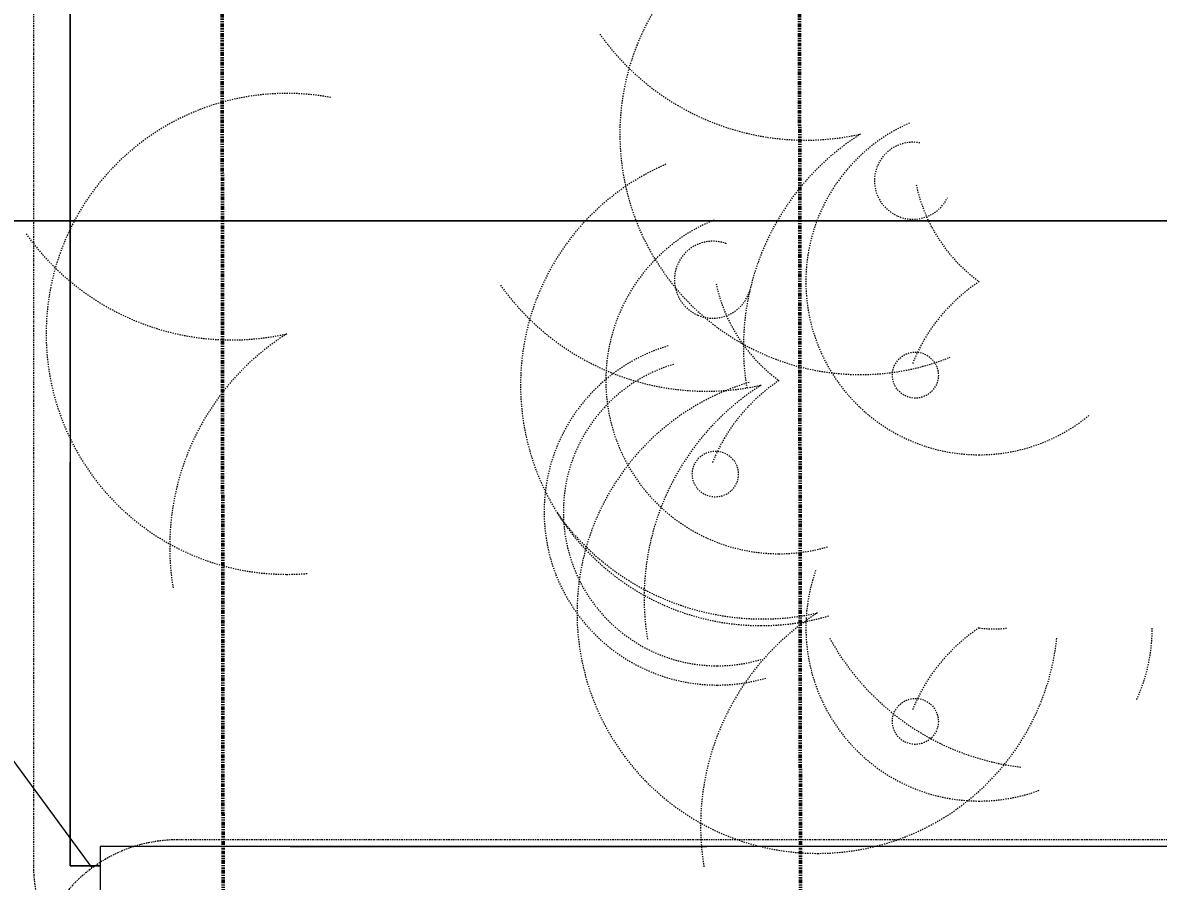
# Model space of a CAD drawing. Header units: inches. Extents: x -4294 to -464, y 9706 to 12475.
# Drawn here: x -4009.2 to -3891.2, y 11057.5 to 11146.8 of the extents above; entities that cross this region are included whole.
import ezdxf

# ---------------------------------------------------------------- set-up
doc = ezdxf.new("R2010")
doc.units = ezdxf.units.IN
doc.header["$MEASUREMENT"] = 0
for name, pattern in [('Aligning Line 1_8_', [0.25, 0.125, -0.125]), ('Dash', [0.25, 0.125, -0.125]), ('Dash Dot 3_16_', [0.3125, 0.1875, -0.0625, 0, -0.0625]), ('Double Dash 3_8_', [1, 0.375, -0.125, 0.125, -0.125, 0.125, -0.125])]:
    doc.linetypes.add(name, pattern=pattern)
for name, color, linetype, lineweight in [('0-1', 7, 'Continuous', 5), ('0-4', 7, 'Continuous', 9), ('0-5', 147, 'Aligning Line 1_8_', 9), ('A-ANNO-DIMS', 211, 'Continuous', 9), ('A-ANNO-DIMS-120', 211, 'Continuous', 9), ('A-ANNO-SYMB', 150, 'Continuous', 9), ('A-ANNO-SYMB-1', 150, 'Dash Dot 3_16_', 9), ('A-DETL-GENF-HDLN-1', 53, 'Dash', 9), ('C-PROP-LINE-1', 250, 'Double Dash 3_8_', 50), ('C-TOPO', 7, 'Continuous', 9)]:
    doc.layers.add(name, color=color, linetype=linetype, lineweight=lineweight)
doc.styles.add('Century Gothic', font='ufonts.com_century-gothic.ttf', dxfattribs={"height": 11.25})
doc.dimstyles.new('OD__1_8__Tol__', dxfattribs={"dimscale": 12, "dimtxt": 11.746893, "dimasz": 1.25, "dimexe": 0.9375, "dimexo": 0.625, "dimgap": 0.15625, "dimtad": 1, "dimdec": 3, "dimrnd": 0.125, "dimzin": 3, "dimdsep": 46, "dimlunit": 4, "dimtxsty": 'Century Gothic', "dimblk1": 'OBLIQUE', "dimblk2": 'OBLIQUE', "dimsah": 1, "dimcen": 0.09, "dimdle": 0.9375, "dimazin": 0, "dimtfac": 1, "dimtdec": 4, "dimtix": 1, "dimtmove": 0, "dimatfit": 3, "dimfxl": 1, "dimtvp": 1, "dimtfill": 1, "dimfrac": 2, "dimtolj": 1, "dimtzin": 0, "dimarcsym": 2})

# ---------------------------------------------------------------- blocks, each defined once
blk = doc.blocks.new('lupin 26755 - lupin 26755-1289252-FLOOR PLAN - 1ST FLOOR')
at = {"layer": 'A-DETL-GENF-HDLN-1'}
blk.add_circle((9.72, -6.62), 2.39, dxfattribs=at)
for centre, radius, start, end in [((0, 0), 18, 0, 16.5501), ((0, 0), 18, 201.9389, 0), ((-13.57, 9.88), 16.78, 282.0514, 323.9486), ((15.36, 10.23), 18.46, 213.6663, 248.3337), ((-10.49, -6.87), 4, 337, 74.1235), ((-10.49, -6.87), 4, 159.5325, 337)]:
    blk.add_arc(centre, radius, start, end, dxfattribs=at)
blk = doc.blocks.new('yew 26768 - yew 26768-1289254-FLOOR PLAN - 1ST FLOOR')
at = {"layer": 'A-DETL-GENF-HDLN-1'}
for radius, start, end in [(18, 0, 16.5501), (16, 0, 16.5543), (18, 196.5343, 0), (16, 196.5322, 0)]:
    blk.add_arc((0, 0), radius, start, end, dxfattribs=at)
blk = doc.blocks.new('fountain grass 26747 - fountain grass 26747-1289255-FLOOR PLAN - 1ST FLOOR')
at = {"layer": 'A-DETL-GENF-HDLN-1'}
for centre, radius, start, end in [((0, 0), 25, 169.4118, 0), ((0, 0), 25, 0, 4.8765), ((-25.61, -5.7), 26.24, 305.4534, 12.5466), ((22.14, 14.08), 26.24, 212.4534, 279.5466)]:
    blk.add_arc(centre, radius, start, end, dxfattribs=at)
blk = doc.blocks.new('fountain grass 26747 - fountain grass 26747-V147-FLOOR PLAN - 1ST FLOOR')
at = {"layer": 'A-DETL-GENF-HDLN-1'}
for centre, radius, start, end in [((0, 0), 25, 0, 21.922), ((0, 0), 25, 201.1765, 0), ((-25.61, -5.7), 26.24, 305.4534, 12.5466), ((22.14, 14.08), 26.24, 212.4534, 279.5466)]:
    blk.add_arc(centre, radius, start, end, dxfattribs=at)
blk = doc.blocks.new('fountain grass 26747 - fountain grass 26747-V152-FLOOR PLAN - 1ST FLOOR')
at = {"layer": 'A-DETL-GENF-HDLN-1'}
for centre, radius, start, end in [((0, 0), 25, 0, 16.5411), ((0, 0), 25, 203.3033, 0), ((-25.61, -5.7), 26.24, 305.4534, 12.5466), ((22.14, 14.08), 26.24, 212.4534, 279.5466)]:
    blk.add_arc(centre, radius, start, end, dxfattribs=at)
blk = doc.blocks.new('lupin 26755 - lupin 26755-V153-FLOOR PLAN - 1ST FLOOR')
at = {"layer": 'A-DETL-GENF-HDLN-1'}
blk.add_circle((9.72, -6.62), 2.39, dxfattribs=at)
for centre, radius, start, end in [((0, 0), 18, 0, 39.3176), ((0, 0), 18, 203.6951, 0), ((-13.57, 9.88), 16.78, 282.0514, 323.9486), ((15.36, 10.23), 18.46, 213.6663, 248.3337), ((-10.49, -6.87), 4, 337, 63.6789), ((-10.49, -6.87), 4, 169.4507, 337)]:
    blk.add_arc(centre, radius, start, end, dxfattribs=at)
blk = doc.blocks.new('fountain grass 26747 - fountain grass 26747-V154-FLOOR PLAN - 1ST FLOOR')
at = {"layer": 'A-DETL-GENF-HDLN-1'}
for centre, radius, start, end in [((0, 0), 25, 0, 84.1694), ((-10.02, 24.25), 26.24, 298.8225, 353.2859), ((0, 0), 25, 196.5413, 0), ((-25.61, -5.7), 26.24, 305.4534, 12.5466), ((22.14, 14.08), 26.24, 212.4534, 279.5466)]:
    blk.add_arc(centre, radius, start, end, dxfattribs=at)
blk = doc.blocks.new('lupin 26755 - lupin 26755-V155-FLOOR PLAN - 1ST FLOOR')
at = {"layer": 'A-DETL-GENF-HDLN-1'}
blk.add_circle((9.72, -6.62), 2.39, dxfattribs=at)
for centre, radius, start, end in [((0, 0), 18, 65.6288, 90.14), ((0, 0), 18, 0, 20.4221), ((-12.13, 1.52), 12.23, 352.8605, 6.7888), ((0, 0), 18, 250.6282, 0), ((15.36, 10.23), 18.46, 213.6663, 248.3337)]:
    blk.add_arc(centre, radius, start, end, dxfattribs=at)
blk = doc.blocks.new('CTR  - Topography_rvt-1-FLOOR PLAN - 1ST FLOOR')
at = {"layer": 'C-TOPO'}
for p, q in [((-4004.23, 11242.03), (-4004.23, 11104.3)), ((-4004.23, 11104.3), (-4004.23, 11242.03)), ((-4004.23, 11104.3), (-4004.23, 11101.07)), ((-4004.23, 11104.3), (-4004.23, 11101.07)), ((-4004.23, 11092.08), (-4004.23, 11101.07)), ((-4004.23, 11101.07), (-4004.23, 11092.08)), ((-4004.23, 11092.08), (-4004.23, 11059.11)), ((-4004.23, 11059.11), (-4004.23, 11092.08)), ((-3981.37, 11061.11), (-4001.12, 11061.11)), ((-4001.12, 11061.11), (-4001.12, 11059.11)), ((-3981.37, 11061.11), (-4001.12, 11061.11)), ((-4001.12, 11061.11), (-4001.12, 11059.11)), ((-3981.37, 11061.11), (-4001.12, 11061.11)), ((-4001.12, 11061.11), (-4001.12, 11059.11)), ((-3981.37, 11061.11), (-3938.08, 11061.11)), ((-3938.08, 11061.11), (-3981.37, 11061.11)), ((-3938.08, 11061.11), (-3981.37, 11061.11)), ((-3936.59, 11061.11), (-3938.08, 11061.11)), ((-3936.59, 11061.11), (-3938.08, 11061.11)), ((-3936.59, 11061.11), (-3938.08, 11061.11)), ((-3885.92, 11061.11), (-3936.59, 11061.11)), ((-3885.92, 11061.11), (-3936.59, 11061.11)), ((-3885.92, 11061.11), (-3936.59, 11061.11)), ((-4004.23, 11059.11), (-4001.12, 11059.11)), ((-4001.12, 11059.11), (-4004.23, 11059.11)), ((-4001.12, 11059.11), (-4001.12, 11011.11))]:
    blk.add_line(p, q, dxfattribs=at)
at = {"layer": '0-4', "rotation": 270}
for name, p in [('fountain grass 26747 - fountain grass 26747-V147-FLOOR PLAN - 1ST FLOOR', (-3922.12, 11135.19)), ('fountain grass 26747 - fountain grass 26747-1289255-FLOOR PLAN - 1ST FLOOR', (-3981.74, 11114.42)), ('lupin 26755 - lupin 26755-V153-FLOOR PLAN - 1ST FLOOR', (-3909.79, 11119.85)), ('fountain grass 26747 - fountain grass 26747-V152-FLOOR PLAN - 1ST FLOOR', (-3932.44, 11109.09)), ('lupin 26755 - lupin 26755-1289252-FLOOR PLAN - 1ST FLOOR', (-3930.58, 11109.56)), ('yew 26768 - yew 26768-1289254-FLOOR PLAN - 1ST FLOOR', (-3936.99, 11095.91)), ('fountain grass 26747 - fountain grass 26747-V154-FLOOR PLAN - 1ST FLOOR', (-3926.57, 11085.41)), ('lupin 26755 - lupin 26755-V155-FLOOR PLAN - 1ST FLOOR', (-3909.79, 11083.85))]:
    blk.add_blockref(name, p, dxfattribs=at)
blk = doc.blocks.new('Family - ___-1878357-FLOOR PLAN - 1ST FLOOR')
at = {"layer": 'C-PROP-LINE-1'}
for p, q in [((-3989.61, 12268.69), (-3987.01, 9767.34)), ((-3929.52, 12184.69), (-3927.1, 9853.17))]:
    blk.add_line(p, q, dxfattribs=at)
blk = doc.blocks.new('CTR - 1st Phase - Shell_rvt-1-FLOOR PLAN - 1ST FLOOR')
at = {"layer": '0-5'}
blk.add_blockref('Family - ___-1878357-FLOOR PLAN - 1ST FLOOR', (0, 0), dxfattribs=at)
blk = doc.blocks.new('DIMBLOCK25-FLOOR PLAN - 1ST FLOOR')
at = {"layer": 'A-ANNO-DIMS-120', "lineweight": 50}
for p, q in [((-4038.48, 11126.19), (-4045.98, 11133.69)), ((-4038.48, 11126.19), (-4030.98, 11118.69)), ((-4038.48, 10838.19), (-4045.98, 10845.69)), ((-4038.48, 10838.19), (-4030.98, 10830.69))]:
    blk.add_line(p, q, dxfattribs=at)
at = {"layer": 'A-ANNO-DIMS-120'}
for p, q in [((-3830.22, 11126.19), (-4049.73, 11126.19)), ((-4038.48, 10838.19), (-4038.48, 11126.19)), ((-4038.48, 11126.19), (-3830.22, 11126.19)), ((-3830.22, 10838.19), (-4049.73, 10838.19)), ((-4038.48, 10838.19), (-3830.22, 10838.19))]:
    blk.add_line(p, q, dxfattribs=at)
at = {"layer": 'A-ANNO-DIMS-120', "color": 0, "insert": (-4054.78, 10958.14), "char_height": 11.25, "width": 57.7276, "attachment_point": 1, "rotation": 90, "line_spacing_factor": 0.984502, "style": 'Century Gothic', "bg_fill": 3, "box_fill_scale": 1.25, "bg_fill_color": 256, "bg_fill_true_color": 13158600, "bg_fill_transparency": 0}
blk.add_mtext('24\' - 0"', dxfattribs=at)
blk = doc.blocks.new('_Oblique')
at = {"color": 0, "linetype": 'ByBlock', "lineweight": -2}
blk.add_line((-0.5, -0.5), (0.5, 0.5), dxfattribs=at)
blk = doc.blocks.new('DIMBLOCK26-FLOOR PLAN - 1ST FLOOR')
at = {"layer": 'A-ANNO-DIMS-120', "lineweight": 50}
for p, q in [((-4038.48, 11278.16), (-4045.98, 11285.66)), ((-4038.48, 11278.16), (-4030.98, 11270.66)), ((-4038.48, 11126.19), (-4045.98, 11133.69)), ((-4038.48, 11126.19), (-4030.98, 11118.69))]:
    blk.add_line(p, q, dxfattribs=at)
at = {"layer": 'A-ANNO-DIMS-120'}
for p, q in [((-3833.91, 11278.16), (-4049.73, 11278.16)), ((-4038.48, 11126.19), (-4038.48, 11278.16)), ((-4038.48, 11278.16), (-3833.91, 11278.16)), ((-3830.22, 11126.19), (-4049.73, 11126.19)), ((-4038.48, 11126.19), (-3830.22, 11126.19))]:
    blk.add_line(p, q, dxfattribs=at)
at = {"layer": 'A-ANNO-DIMS-120', "color": 0, "insert": (-4054.78, 11178.12), "char_height": 11.25, "width": 57.7276, "attachment_point": 1, "rotation": 90, "line_spacing_factor": 0.984502, "style": 'Century Gothic', "bg_fill": 3, "box_fill_scale": 1.25, "bg_fill_color": 256, "bg_fill_true_color": 13158600, "bg_fill_transparency": 0}
blk.add_mtext('12\' - 8"', dxfattribs=at)

msp = doc.modelspace()

# ---------------------------------------------------------------- block references
at = {"layer": '0-1'}
for name in ['CTR - 1st Phase - Shell_rvt-1-FLOOR PLAN - 1ST FLOOR', 'CTR  - Topography_rvt-1-FLOOR PLAN - 1ST FLOOR']:
    msp.add_blockref(name, (0, 0), dxfattribs=at)

# ---------------------------------------------------------------- next in the draw order: dimensions: what is measured, and where the dimension line sits
at = {"layer": 'A-ANNO-DIMS'}
dim = msp.add_linear_dim(base=(-4038.4843, 11126.1894), p1=(-3822.7237, 10838.1894), p2=(-3822.7237, 11126.1894), angle=90, dimstyle='OD__1_8__Tol__', override={"dimpost": '<>', "dimfxl": 288}, dxfattribs=at)
dim.commit()
dim.dimension.update_dxf_attribs({"geometry": 'DIMBLOCK25-FLOOR PLAN - 1ST FLOOR', "text_midpoint": (-4046.2673, 10982.1894)})

# ---------------------------------------------------------------- next in the draw order: linework, layer by layer
at = {"layer": 'A-ANNO-SYMB'}
msp.add_line((-4001.9463, 11058.9122), (-4036.9694, 11106.5788), dxfattribs=at)
at = {"layer": 'A-ANNO-SYMB-1'}
msp.add_line((-2068.9044, 11061.8244), (-3993.0647, 11061.8244), dxfattribs=at)
for centre, start, end in [((-3993.0647, 11046.8244), 90, 180), ((-3993.0647, 11059.2516), 180, 270)]:
    msp.add_arc(centre, 15, start, end, dxfattribs=at)

# ---------------------------------------------------------------- next in the draw order: dimensions: what is measured, and where the dimension line sits
at = {"layer": 'A-ANNO-DIMS'}
dim = msp.add_linear_dim(base=(-4038.4843, 11278.1644), p1=(-3822.7237, 11126.1894), p2=(-3826.4112, 11278.1644), angle=90, dimstyle='OD__1_8__Tol__', override={"dimpost": '<>', "dimfxl": 152.01973}, dxfattribs=at)
dim.commit()
dim.dimension.update_dxf_attribs({"geometry": 'DIMBLOCK26-FLOOR PLAN - 1ST FLOOR', "text_midpoint": (-4046.2673, 11202.1769)})

# ---------------------------------------------------------------- next in the draw order: linework, layer by layer
at = {"layer": 'A-ANNO-SYMB-1'}
msp.add_line((-4008.0647, 12229.2516), (-4008.0647, 11059.2516), dxfattribs=at)

doc.saveas('drawing.dxf')
